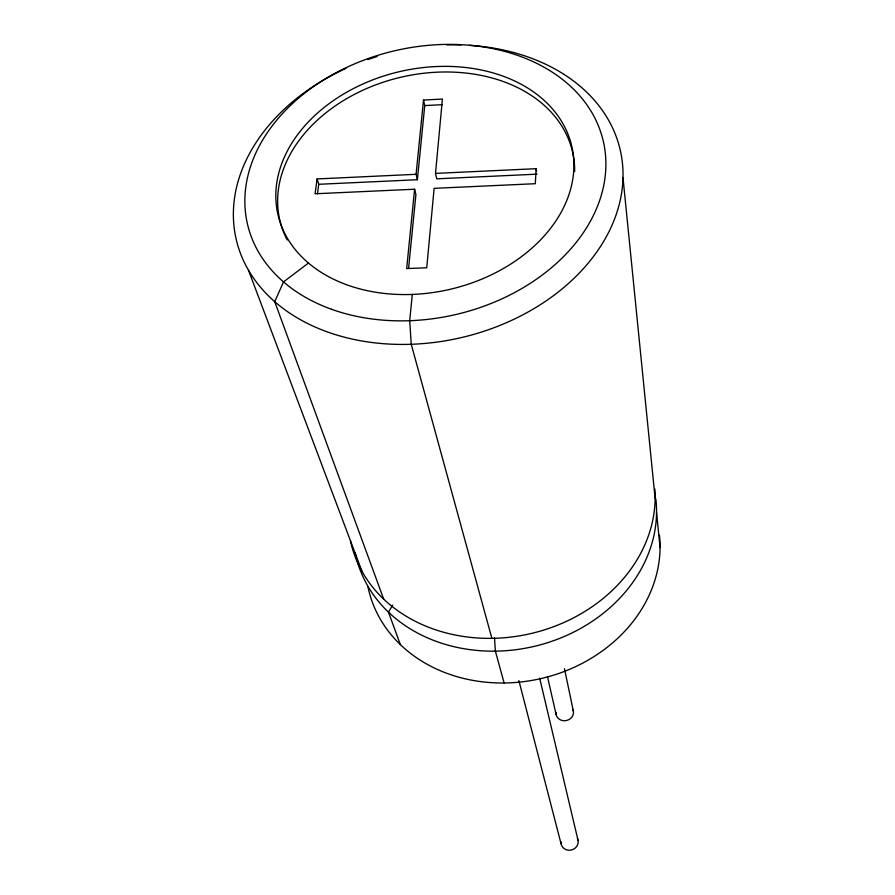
<?xml version="1.0" encoding="UTF-8"?>
<svg xmlns="http://www.w3.org/2000/svg" width="895" height="895" viewBox="0 0 895 895"><rect width="100%" height="100%" fill="white"/><g stroke="black" fill="none" stroke-linecap="round" stroke-linejoin="round"><path stroke-width="1.34" d="M416.085 174.301L423.503 100.039L442.41 99.065L435.507 173.395L536.15 168.685L535.299 183.71L434.12 188.342L426.736 267.773L406.666 268.578L414.598 189.225L315.085 193.779L317.098 178.933L416.085 174.301L417.383 179.716L318.743 184.292L317.098 178.933M412.282 294.433L409.72 320.701L411.241 344.273L491.881 638.359M408.59 268.265L415.906 194.618L414.598 189.225M417.383 179.716L424.745 105.576L423.503 100.039M317.479 193.723L318.743 184.292M392.648 605.154L388.464 612.158L400.333 644.579M308.462 263.041L283.525 281.891L274.743 301.693L383.686 599.135M424.745 105.576L442.242 104.681M537.011 174.167L436.726 178.821L435.507 173.395M248.486 270.223L361.983 571.346M504.12 682.986L495.382 651.157L494.499 637.889M518.899 680.659L561.042 843.728M539.663 678.108L578.081 840.517M547.449 676.519L556.108 714.467M564.488 668.755L573.359 711.178M536.15 168.685L536.575 171.426M622.998 177.691L655.14 498.47M656.55 512.578L660.074 547.684M287.217 239.983A150.282 111.562 -13.2 0 1 400.02 77.429A150.282 111.562 -13.2 0 1 574.657 171.56M469.506 45.332A197.135 146.746 -13.2 0 1 597.2 251.372A197.135 146.746 -13.2 0 1 284.688 309.625A197.135 146.746 -13.2 0 1 345.996 68.356M367.811 59.585A197.135 146.746 -13.2 0 1 377.108 56.53M446.929 44.929A197.135 146.746 -13.2 0 1 461.07 44.94M655.867 499.018A152.888 128.343 -13.2 0 1 524.716 648.338A152.888 128.343 -13.2 0 1 355.248 552.92M654.838 488.905A154.757 129.283 -13.2 0 1 519.95 635.763A154.757 129.283 -13.2 0 1 350.448 540.759M659.481 535.21A148.246 125.915 -13.2 0 1 532.033 680.39A148.246 125.915 -13.2 0 1 367.89 586.471M572.699 709.232A8.782 7.876 -12.1 0 1 566.166 720.587A8.782 7.876 -12.1 0 1 556.041 712.409M577.409 838.514A8.67 8.089 -14.4 0 1 570.988 850.105A8.67 8.089 -14.4 0 1 560.964 841.613M346.175 284.576A150.83 111.73 -13.2 0 0 573.84 168.853A150.83 111.73 -13.2 0 0 354.599 87.967A150.83 111.73 -13.2 0 0 346.175 284.576M331.441 309.245A182.669 135.369 -13.2 0 0 605.837 167.365A182.669 135.369 -13.2 0 0 338.869 71.264A182.669 135.369 -13.2 0 0 331.441 309.245"/></g></svg>
